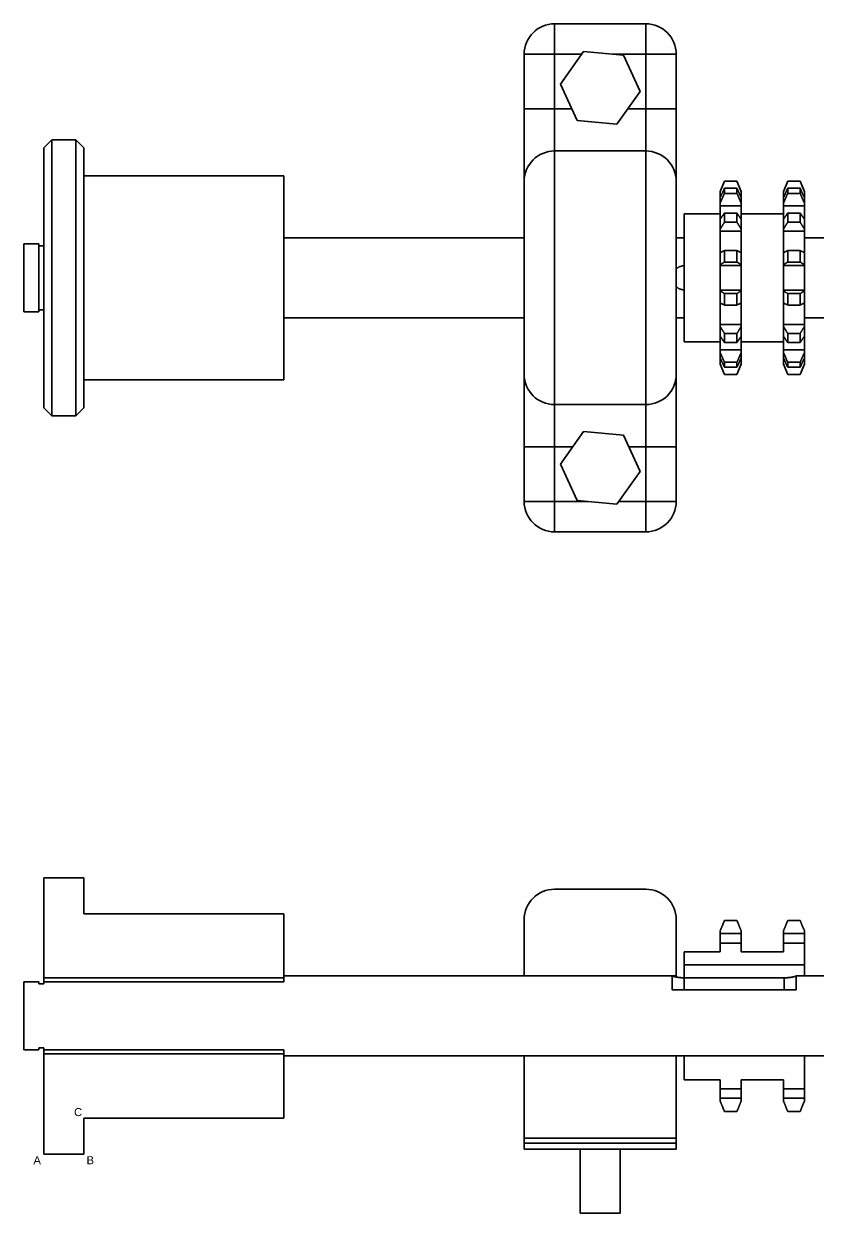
# Model space of a CAD drawing. Header units: millimetres. Extents: x 124 to 803, y 144 to 446.
# Drawn here: x 124.3 to 322.7, y 148.6 to 445.9 of the extents above; entities that cross this region are included whole.
import ezdxf

# ---------------------------------------------------------------- set-up
doc = ezdxf.new("R2010")
doc.units = ezdxf.units.MM
doc.layers.add('Tangent Edges', color=7, linetype='Continuous', lineweight=50)
doc.layers.add('Visible Edges', color=7, linetype='Continuous', lineweight=50)
doc.styles.get("Standard").update_dxf_attribs({"font": 'arial.ttf'})

msp = doc.modelspace()

# ---------------------------------------------------------------- linework, layer by layer
at = {"layer": 'Tangent Edges', "linetype": 'Continuous', "lineweight": 35}
for p, q in [((279.66, 445.89), (256.86, 445.89)), ((256.86, 445.89), (256.86, 438.29)), ((279.66, 438.29), (279.66, 445.89)), ((249.26, 438.29), (249.26, 424.65)), ((256.86, 438.29), (249.26, 438.29)), ((256.86, 424.65), (256.86, 438.29)), ((256.86, 438.29), (263.61, 438.29)), ((271.44, 438.29), (279.66, 438.29)), ((287.26, 438.29), (279.66, 438.29)), ((279.66, 438.29), (279.66, 424.65)), ((287.26, 424.65), (287.26, 438.29)), ((249.26, 424.65), (249.26, 406.49)), ((256.86, 424.65), (249.26, 424.65)), ((256.86, 424.65), (261.14, 424.65)), ((256.86, 414.09), (256.86, 424.65)), ((275.17, 424.65), (279.66, 424.65)), ((279.66, 424.65), (279.66, 414.09)), ((279.66, 424.65), (287.26, 424.65)), ((287.26, 406.49), (287.26, 424.65)), ((256.86, 414.09), (256.86, 350.69)), ((279.66, 350.69), (279.66, 414.09)), ((287.26, 406.49), (287.26, 358.29)), ((299.3, 406.52), (302.42, 406.52)), ((302.42, 404.77), (299.3, 404.77)), ((318.22, 404.77), (315.1, 404.77)), ((298.26, 403.13), (298.26, 403.91)), ((298.26, 402.46), (298.26, 403.13)), ((298.57, 403.13), (298.26, 403.13)), ((299.3, 403.5), (302.42, 403.5)), ((303.46, 403.13), (303.16, 403.13)), ((303.46, 403.91), (303.46, 403.13)), ((303.46, 403.13), (303.46, 402.46)), ((314.37, 403.13), (314.06, 403.13)), ((314.06, 402.46), (314.06, 403.13)), ((315.1, 403.5), (318.22, 403.5)), ((319.26, 403.13), (318.96, 403.13)), ((319.26, 403.91), (319.26, 403.13)), ((319.26, 403.13), (319.26, 402.46)), ((298.26, 400.39), (298.26, 401.1)), ((298.26, 397.03), (298.26, 400.39)), ((303.46, 400.39), (298.26, 400.39)), ((302.42, 398.58), (299.3, 398.58)), ((303.46, 401.1), (303.46, 400.39)), ((303.46, 400.39), (303.46, 397.03)), ((314.06, 400.39), (314.06, 401.1)), ((319.26, 400.39), (314.06, 400.39)), ((314.06, 397.03), (314.06, 400.39)), ((318.22, 398.58), (315.1, 398.58)), ((319.26, 401.1), (319.26, 400.39)), ((319.26, 400.39), (319.26, 397.03)), ((299.3, 396.29), (302.42, 396.29)), ((315.1, 396.29), (318.22, 396.29)), ((298.26, 394.08), (298.26, 394.59)), ((298.26, 388.7), (298.26, 394.08)), ((303.46, 394.08), (298.26, 394.08)), ((303.46, 394.59), (303.46, 394.08)), ((303.46, 394.08), (303.46, 388.7)), ((314.06, 394.08), (314.06, 394.59)), ((319.26, 394.08), (314.06, 394.08)), ((314.06, 388.7), (314.06, 394.08)), ((319.26, 394.59), (319.26, 394.08)), ((319.26, 394.08), (319.26, 388.7)), ((302.42, 389.18), (299.3, 389.18)), ((318.22, 389.18), (315.1, 389.18)), ((298.26, 385.45), (298.26, 385.66)), ((298.26, 379.32), (298.26, 385.45)), ((303.46, 385.45), (298.26, 385.45)), ((299.3, 386.33), (302.42, 386.33)), ((303.46, 385.66), (303.46, 385.45)), ((303.46, 385.45), (303.46, 379.32)), ((314.06, 385.45), (314.06, 385.66)), ((319.26, 385.45), (314.06, 385.45)), ((314.06, 379.32), (314.06, 385.45)), ((315.1, 386.33), (318.22, 386.33)), ((319.26, 385.66), (319.26, 385.45)), ((319.26, 385.45), (319.26, 379.32)), ((298.26, 379.12), (298.26, 379.32)), ((303.46, 379.32), (298.26, 379.32)), ((302.42, 378.44), (299.3, 378.44)), ((303.46, 379.32), (303.46, 379.12)), ((314.06, 379.12), (314.06, 379.32)), ((319.26, 379.32), (314.06, 379.32)), ((318.22, 378.44), (315.1, 378.44)), ((319.26, 379.32), (319.26, 379.12)), ((298.26, 370.69), (298.26, 376.08)), ((299.3, 375.59), (302.42, 375.59)), ((303.46, 376.08), (303.46, 370.69)), ((314.06, 370.69), (314.06, 376.08)), ((315.1, 375.59), (318.22, 375.59)), ((319.26, 376.08), (319.26, 370.69)), ((298.26, 370.19), (298.26, 370.69)), ((303.46, 370.69), (298.26, 370.69)), ((303.46, 370.69), (303.46, 370.19)), ((314.06, 370.19), (314.06, 370.69)), ((319.26, 370.69), (314.06, 370.69)), ((319.26, 370.69), (319.26, 370.19)), ((298.26, 364.39), (298.26, 367.75)), ((302.42, 368.48), (299.3, 368.48)), ((299.3, 366.19), (302.42, 366.19)), ((303.46, 367.75), (303.46, 364.39)), ((314.06, 364.39), (314.06, 367.75)), ((318.22, 368.48), (315.1, 368.48)), ((315.1, 366.19), (318.22, 366.19)), ((319.26, 367.75), (319.26, 364.39)), ((298.26, 363.67), (298.26, 364.39)), ((303.46, 364.39), (298.26, 364.39)), ((303.46, 364.39), (303.46, 363.67)), ((314.06, 363.67), (314.06, 364.39)), ((319.26, 364.39), (314.06, 364.39)), ((319.26, 364.39), (319.26, 363.67)), ((298.26, 361.64), (298.26, 362.32)), ((298.26, 360.86), (298.26, 361.64)), ((298.57, 361.64), (298.26, 361.64)), ((302.42, 361.28), (299.3, 361.28)), ((299.3, 360.01), (302.42, 360.01)), ((303.46, 361.64), (303.16, 361.64)), ((303.46, 362.32), (303.46, 361.64)), ((303.46, 361.64), (303.46, 360.86)), ((314.06, 361.64), (314.06, 362.32)), ((314.06, 360.86), (314.06, 361.64)), ((314.37, 361.64), (314.06, 361.64)), ((318.22, 361.28), (315.1, 361.28)), ((315.1, 360.01), (318.22, 360.01)), ((319.26, 361.64), (318.96, 361.64)), ((319.26, 362.32), (319.26, 361.64)), ((319.26, 361.64), (319.26, 360.86)), ((249.26, 358.29), (249.26, 340.12)), ((287.26, 340.12), (287.26, 358.29)), ((302.42, 358.25), (299.3, 358.25)), ((318.22, 358.25), (315.1, 358.25)), ((256.86, 340.12), (256.86, 350.69)), ((279.66, 350.69), (279.66, 340.12)), ((249.26, 340.12), (249.26, 326.49)), ((249.26, 340.12), (256.86, 340.12)), ((256.86, 340.12), (261.36, 340.12)), ((256.86, 326.49), (256.86, 340.12)), ((275.39, 340.12), (279.66, 340.12)), ((279.66, 340.12), (279.66, 326.49)), ((287.26, 340.12), (279.66, 340.12)), ((287.26, 326.49), (287.26, 340.12)), ((249.26, 326.49), (256.86, 326.49)), ((265.09, 326.49), (256.86, 326.49)), ((256.86, 326.49), (256.86, 318.89)), ((279.66, 326.49), (272.92, 326.49)), ((279.66, 318.89), (279.66, 326.49)), ((279.66, 326.49), (287.26, 326.49)), ((256.86, 318.89), (279.66, 318.89)), ((299.3, 221.72), (302.42, 221.72)), ((298.26, 218.44), (298.26, 219.19)), ((298.26, 216.08), (298.26, 218.44)), ((303.46, 218.44), (298.26, 218.44)), ((303.46, 219.19), (303.46, 218.44)), ((303.46, 218.44), (303.46, 216.08)), ((314.06, 218.44), (314.06, 219.19)), ((319.26, 218.44), (314.06, 218.44)), ((314.06, 216.08), (314.06, 218.44)), ((319.26, 219.19), (319.26, 218.44)), ((319.26, 218.44), (319.26, 216.08)), ((289.26, 207.4), (289.26, 204.36)), ((314.26, 207.4), (314.26, 204.36)), ((303.46, 179.63), (303.46, 177.28)), ((314.06, 177.28), (314.06, 179.63)), ((319.26, 179.63), (319.26, 177.28)), ((303.46, 177.28), (298.26, 177.28)), ((303.46, 177.28), (303.46, 176.53)), ((314.06, 176.53), (314.06, 177.28)), ((319.26, 177.28), (314.06, 177.28)), ((319.26, 177.28), (319.26, 176.53)), ((287.26, 166.06), (249.26, 166.06)), ((249.26, 164.56), (249.26, 166.06)), ((287.26, 166.06), (287.26, 164.56))]:
    msp.add_line(p, q, dxfattribs=at).dxf.unprotected_set("ltscale", 0)
for points in [[(298.26, 403.91), (298.3, 404.01), (298.35, 404.12), (298.39, 404.22), (298.43, 404.33), (298.47, 404.43), (298.51, 404.54), (298.55, 404.64), (298.6, 404.75), (298.64, 404.86), (298.68, 404.96), (298.73, 405.07), (298.77, 405.18), (298.81, 405.29), (298.86, 405.4), (298.9, 405.51), (298.94, 405.62), (298.99, 405.73), (299.03, 405.84), (299.08, 405.95), (299.12, 406.07), (299.17, 406.18), (299.21, 406.29), (299.26, 406.41), (299.3, 406.52)], [(299.3, 404.77), (299.26, 404.66), (299.21, 404.56), (299.17, 404.46), (299.12, 404.36), (299.08, 404.26), (299.03, 404.16), (298.99, 404.07), (298.94, 403.97), (298.9, 403.87), (298.86, 403.77), (298.81, 403.67), (298.77, 403.58), (298.73, 403.48), (298.68, 403.39), (298.64, 403.29), (298.6, 403.2), (298.55, 403.1), (298.51, 403.01), (298.47, 402.92), (298.43, 402.82), (298.39, 402.73), (298.35, 402.64), (298.3, 402.55), (298.26, 402.46)], [(302.42, 406.52), (302.47, 406.41), (302.51, 406.29), (302.56, 406.18), (302.61, 406.07), (302.65, 405.95), (302.69, 405.84), (302.74, 405.73), (302.78, 405.62), (302.83, 405.51), (302.87, 405.4), (302.91, 405.29), (302.96, 405.18), (303, 405.07), (303.04, 404.96), (303.09, 404.86), (303.13, 404.75), (303.17, 404.64), (303.21, 404.54), (303.26, 404.43), (303.3, 404.33), (303.34, 404.22), (303.38, 404.12), (303.42, 404.01), (303.46, 403.91)], [(303.46, 402.46), (303.42, 402.55), (303.38, 402.64), (303.34, 402.73), (303.3, 402.82), (303.26, 402.92), (303.21, 403.01), (303.17, 403.1), (303.13, 403.2), (303.09, 403.29), (303.04, 403.39), (303, 403.48), (302.96, 403.58), (302.91, 403.67), (302.87, 403.77), (302.83, 403.87), (302.78, 403.97), (302.74, 404.07), (302.69, 404.16), (302.65, 404.26), (302.61, 404.36), (302.56, 404.46), (302.51, 404.56), (302.47, 404.66), (302.42, 404.77)], [(315.1, 404.77), (315.06, 404.66), (315.01, 404.56), (314.97, 404.46), (314.92, 404.36), (314.88, 404.26), (314.83, 404.16), (314.79, 404.07), (314.74, 403.97), (314.7, 403.87), (314.66, 403.77), (314.61, 403.67), (314.57, 403.58), (314.53, 403.48), (314.48, 403.39), (314.44, 403.29), (314.4, 403.2), (314.35, 403.1), (314.31, 403.01), (314.27, 402.92), (314.23, 402.82), (314.19, 402.73), (314.15, 402.64), (314.1, 402.55), (314.06, 402.46)], [(319.26, 402.46), (319.22, 402.55), (319.18, 402.64), (319.14, 402.73), (319.1, 402.82), (319.06, 402.92), (319.01, 403.01), (318.97, 403.1), (318.93, 403.2), (318.89, 403.29), (318.84, 403.39), (318.8, 403.48), (318.76, 403.58), (318.71, 403.67), (318.67, 403.77), (318.63, 403.87), (318.58, 403.97), (318.54, 404.07), (318.49, 404.16), (318.45, 404.26), (318.41, 404.36), (318.36, 404.46), (318.31, 404.56), (318.27, 404.66), (318.22, 404.77)], [(298.26, 401.1), (298.3, 401.2), (298.35, 401.29), (298.39, 401.39), (298.43, 401.48), (298.47, 401.58), (298.51, 401.68), (298.55, 401.77), (298.6, 401.87), (298.64, 401.97), (298.68, 402.07), (298.73, 402.17), (298.77, 402.27), (298.81, 402.37), (298.86, 402.47), (298.9, 402.57), (298.94, 402.67), (298.99, 402.77), (299.03, 402.87), (299.08, 402.98), (299.12, 403.08), (299.17, 403.18), (299.21, 403.29), (299.26, 403.39), (299.3, 403.5)], [(302.42, 403.5), (302.47, 403.39), (302.51, 403.29), (302.56, 403.18), (302.61, 403.08), (302.65, 402.98), (302.69, 402.87), (302.74, 402.77), (302.78, 402.67), (302.83, 402.57), (302.87, 402.47), (302.91, 402.37), (302.96, 402.27), (303, 402.17), (303.04, 402.07), (303.09, 401.97), (303.13, 401.87), (303.17, 401.77), (303.21, 401.68), (303.26, 401.58), (303.3, 401.48), (303.34, 401.39), (303.38, 401.29), (303.42, 401.2), (303.46, 401.1)], [(314.06, 401.1), (314.1, 401.2), (314.15, 401.29), (314.19, 401.39), (314.23, 401.48), (314.27, 401.58), (314.31, 401.68), (314.35, 401.77), (314.4, 401.87), (314.44, 401.97), (314.48, 402.07), (314.53, 402.17), (314.57, 402.27), (314.61, 402.37), (314.66, 402.47), (314.7, 402.57), (314.74, 402.67), (314.79, 402.77), (314.83, 402.87), (314.88, 402.98), (314.92, 403.08), (314.97, 403.18), (315.01, 403.29), (315.06, 403.39), (315.1, 403.5)], [(318.22, 403.5), (318.27, 403.39), (318.31, 403.29), (318.36, 403.18), (318.41, 403.08), (318.45, 402.98), (318.49, 402.87), (318.54, 402.77), (318.58, 402.67), (318.63, 402.57), (318.67, 402.47), (318.71, 402.37), (318.76, 402.27), (318.8, 402.17), (318.84, 402.07), (318.89, 401.97), (318.93, 401.87), (318.97, 401.77), (319.01, 401.68), (319.06, 401.58), (319.1, 401.48), (319.14, 401.39), (319.18, 401.29), (319.22, 401.2), (319.26, 401.1)], [(299.3, 398.58), (299.26, 398.51), (299.21, 398.44), (299.17, 398.37), (299.12, 398.31), (299.08, 398.24), (299.03, 398.17), (298.99, 398.11), (298.94, 398.04), (298.9, 397.98), (298.86, 397.91), (298.81, 397.84), (298.77, 397.78), (298.73, 397.72), (298.68, 397.65), (298.64, 397.59), (298.6, 397.52), (298.55, 397.46), (298.51, 397.4), (298.47, 397.34), (298.43, 397.27), (298.39, 397.21), (298.35, 397.15), (298.3, 397.09), (298.26, 397.03)], [(303.46, 397.03), (303.42, 397.09), (303.38, 397.15), (303.34, 397.21), (303.3, 397.27), (303.26, 397.34), (303.21, 397.4), (303.17, 397.46), (303.13, 397.52), (303.09, 397.59), (303.04, 397.65), (303, 397.72), (302.96, 397.78), (302.91, 397.84), (302.87, 397.91), (302.83, 397.98), (302.78, 398.04), (302.74, 398.11), (302.69, 398.17), (302.65, 398.24), (302.61, 398.31), (302.56, 398.37), (302.51, 398.44), (302.47, 398.51), (302.42, 398.58)], [(315.1, 398.58), (315.06, 398.51), (315.01, 398.44), (314.97, 398.37), (314.92, 398.31), (314.88, 398.24), (314.83, 398.17), (314.79, 398.11), (314.74, 398.04), (314.7, 397.98), (314.66, 397.91), (314.61, 397.84), (314.57, 397.78), (314.53, 397.72), (314.48, 397.65), (314.44, 397.59), (314.4, 397.52), (314.35, 397.46), (314.31, 397.4), (314.27, 397.34), (314.23, 397.27), (314.19, 397.21), (314.15, 397.15), (314.1, 397.09), (314.06, 397.03)], [(319.26, 397.03), (319.22, 397.09), (319.18, 397.15), (319.14, 397.21), (319.1, 397.27), (319.06, 397.34), (319.01, 397.4), (318.97, 397.46), (318.93, 397.52), (318.89, 397.59), (318.84, 397.65), (318.8, 397.72), (318.76, 397.78), (318.71, 397.84), (318.67, 397.91), (318.63, 397.98), (318.58, 398.04), (318.54, 398.11), (318.49, 398.17), (318.45, 398.24), (318.41, 398.31), (318.36, 398.37), (318.31, 398.44), (318.27, 398.51), (318.22, 398.58)], [(298.26, 394.59), (298.3, 394.65), (298.35, 394.72), (298.39, 394.79), (298.43, 394.86), (298.47, 394.93), (298.51, 395), (298.55, 395.06), (298.6, 395.13), (298.64, 395.2), (298.68, 395.27), (298.73, 395.34), (298.77, 395.41), (298.81, 395.49), (298.86, 395.56), (298.9, 395.63), (298.94, 395.7), (298.99, 395.77), (299.03, 395.85), (299.08, 395.92), (299.12, 395.99), (299.17, 396.07), (299.21, 396.14), (299.26, 396.22), (299.3, 396.29)], [(302.42, 396.29), (302.47, 396.22), (302.51, 396.14), (302.56, 396.07), (302.61, 395.99), (302.65, 395.92), (302.69, 395.85), (302.74, 395.77), (302.78, 395.7), (302.83, 395.63), (302.87, 395.56), (302.91, 395.49), (302.96, 395.41), (303, 395.34), (303.04, 395.27), (303.09, 395.2), (303.13, 395.13), (303.17, 395.06), (303.21, 395), (303.26, 394.93), (303.3, 394.86), (303.34, 394.79), (303.38, 394.72), (303.42, 394.65), (303.46, 394.59)], [(314.06, 394.59), (314.1, 394.65), (314.15, 394.72), (314.19, 394.79), (314.23, 394.86), (314.27, 394.93), (314.31, 395), (314.35, 395.06), (314.4, 395.13), (314.44, 395.2), (314.48, 395.27), (314.53, 395.34), (314.57, 395.41), (314.61, 395.49), (314.66, 395.56), (314.7, 395.63), (314.74, 395.7), (314.79, 395.77), (314.83, 395.85), (314.88, 395.92), (314.92, 395.99), (314.97, 396.07), (315.01, 396.14), (315.06, 396.22), (315.1, 396.29)], [(318.22, 396.29), (318.27, 396.22), (318.31, 396.14), (318.36, 396.07), (318.41, 395.99), (318.45, 395.92), (318.49, 395.85), (318.54, 395.77), (318.58, 395.7), (318.63, 395.63), (318.67, 395.56), (318.71, 395.49), (318.76, 395.41), (318.8, 395.34), (318.84, 395.27), (318.89, 395.2), (318.93, 395.13), (318.97, 395.06), (319.01, 395), (319.06, 394.93), (319.1, 394.86), (319.14, 394.79), (319.18, 394.72), (319.22, 394.65), (319.26, 394.59)], [(299.3, 389.18), (299.26, 389.16), (299.21, 389.14), (299.17, 389.12), (299.12, 389.1), (299.08, 389.08), (299.03, 389.06), (298.99, 389.04), (298.94, 389.01), (298.9, 388.99), (298.86, 388.97), (298.81, 388.95), (298.77, 388.93), (298.73, 388.91), (298.68, 388.89), (298.64, 388.87), (298.6, 388.85), (298.55, 388.83), (298.51, 388.81), (298.47, 388.79), (298.43, 388.77), (298.39, 388.75), (298.35, 388.74), (298.3, 388.72), (298.26, 388.7)], [(303.46, 388.7), (303.42, 388.72), (303.38, 388.74), (303.34, 388.75), (303.3, 388.77), (303.26, 388.79), (303.21, 388.81), (303.17, 388.83), (303.13, 388.85), (303.09, 388.87), (303.04, 388.89), (303, 388.91), (302.96, 388.93), (302.91, 388.95), (302.87, 388.97), (302.83, 388.99), (302.78, 389.01), (302.74, 389.04), (302.69, 389.06), (302.65, 389.08), (302.61, 389.1), (302.56, 389.12), (302.51, 389.14), (302.47, 389.16), (302.42, 389.18)], [(315.1, 389.18), (315.06, 389.16), (315.01, 389.14), (314.97, 389.12), (314.92, 389.1), (314.88, 389.08), (314.83, 389.06), (314.79, 389.04), (314.74, 389.01), (314.7, 388.99), (314.66, 388.97), (314.61, 388.95), (314.57, 388.93), (314.53, 388.91), (314.48, 388.89), (314.44, 388.87), (314.4, 388.85), (314.35, 388.83), (314.31, 388.81), (314.27, 388.79), (314.23, 388.77), (314.19, 388.75), (314.15, 388.74), (314.1, 388.72), (314.06, 388.7)], [(319.26, 388.7), (319.22, 388.72), (319.18, 388.74), (319.14, 388.75), (319.1, 388.77), (319.06, 388.79), (319.01, 388.81), (318.97, 388.83), (318.93, 388.85), (318.89, 388.87), (318.84, 388.89), (318.8, 388.91), (318.76, 388.93), (318.71, 388.95), (318.67, 388.97), (318.63, 388.99), (318.58, 389.01), (318.54, 389.04), (318.49, 389.06), (318.45, 389.08), (318.41, 389.1), (318.36, 389.12), (318.31, 389.14), (318.27, 389.16), (318.22, 389.18)], [(298.26, 385.66), (298.3, 385.68), (298.35, 385.71), (298.39, 385.74), (298.43, 385.76), (298.47, 385.79), (298.51, 385.82), (298.55, 385.84), (298.6, 385.87), (298.64, 385.9), (298.68, 385.93), (298.73, 385.96), (298.77, 385.98), (298.81, 386.01), (298.86, 386.04), (298.9, 386.07), (298.94, 386.1), (298.99, 386.13), (299.03, 386.16), (299.08, 386.18), (299.12, 386.21), (299.17, 386.24), (299.21, 386.27), (299.26, 386.3), (299.3, 386.33)], [(302.42, 386.33), (302.47, 386.3), (302.51, 386.27), (302.56, 386.24), (302.61, 386.21), (302.65, 386.18), (302.69, 386.16), (302.74, 386.13), (302.78, 386.1), (302.83, 386.07), (302.87, 386.04), (302.91, 386.01), (302.96, 385.98), (303, 385.96), (303.04, 385.93), (303.09, 385.9), (303.13, 385.87), (303.17, 385.84), (303.21, 385.82), (303.26, 385.79), (303.3, 385.76), (303.34, 385.74), (303.38, 385.71), (303.42, 385.68), (303.46, 385.66)], [(314.06, 385.66), (314.1, 385.68), (314.15, 385.71), (314.19, 385.74), (314.23, 385.76), (314.27, 385.79), (314.31, 385.82), (314.35, 385.84), (314.4, 385.87), (314.44, 385.9), (314.48, 385.93), (314.53, 385.96), (314.57, 385.98), (314.61, 386.01), (314.66, 386.04), (314.7, 386.07), (314.74, 386.1), (314.79, 386.13), (314.83, 386.16), (314.88, 386.18), (314.92, 386.21), (314.97, 386.24), (315.01, 386.27), (315.06, 386.3), (315.1, 386.33)], [(318.22, 386.33), (318.27, 386.3), (318.31, 386.27), (318.36, 386.24), (318.41, 386.21), (318.45, 386.18), (318.49, 386.16), (318.54, 386.13), (318.58, 386.1), (318.63, 386.07), (318.67, 386.04), (318.71, 386.01), (318.76, 385.98), (318.8, 385.96), (318.84, 385.93), (318.89, 385.9), (318.93, 385.87), (318.97, 385.84), (319.01, 385.82), (319.06, 385.79), (319.1, 385.76), (319.14, 385.74), (319.18, 385.71), (319.22, 385.68), (319.26, 385.66)], [(299.3, 378.44), (299.26, 378.47), (299.21, 378.5), (299.17, 378.53), (299.12, 378.56), (299.08, 378.59), (299.03, 378.62), (298.99, 378.65), (298.94, 378.68), (298.9, 378.7), (298.86, 378.73), (298.81, 378.76), (298.77, 378.79), (298.73, 378.82), (298.68, 378.85), (298.64, 378.87), (298.6, 378.9), (298.55, 378.93), (298.51, 378.96), (298.47, 378.98), (298.43, 379.01), (298.39, 379.04), (298.35, 379.06), (298.3, 379.09), (298.26, 379.12)], [(303.46, 379.12), (303.42, 379.09), (303.38, 379.06), (303.34, 379.04), (303.3, 379.01), (303.26, 378.98), (303.21, 378.96), (303.17, 378.93), (303.13, 378.9), (303.09, 378.87), (303.04, 378.85), (303, 378.82), (302.96, 378.79), (302.91, 378.76), (302.87, 378.73), (302.83, 378.7), (302.78, 378.68), (302.74, 378.65), (302.69, 378.62), (302.65, 378.59), (302.61, 378.56), (302.56, 378.53), (302.51, 378.5), (302.47, 378.47), (302.42, 378.44)], [(315.1, 378.44), (315.06, 378.47), (315.01, 378.5), (314.97, 378.53), (314.92, 378.56), (314.88, 378.59), (314.83, 378.62), (314.79, 378.65), (314.74, 378.68), (314.7, 378.7), (314.66, 378.73), (314.61, 378.76), (314.57, 378.79), (314.53, 378.82), (314.48, 378.85), (314.44, 378.87), (314.4, 378.9), (314.35, 378.93), (314.31, 378.96), (314.27, 378.98), (314.23, 379.01), (314.19, 379.04), (314.15, 379.06), (314.1, 379.09), (314.06, 379.12)], [(319.26, 379.12), (319.22, 379.09), (319.18, 379.06), (319.14, 379.04), (319.1, 379.01), (319.06, 378.98), (319.01, 378.96), (318.97, 378.93), (318.93, 378.9), (318.89, 378.87), (318.84, 378.85), (318.8, 378.82), (318.76, 378.79), (318.71, 378.76), (318.67, 378.73), (318.63, 378.7), (318.58, 378.68), (318.54, 378.65), (318.49, 378.62), (318.45, 378.59), (318.41, 378.56), (318.36, 378.53), (318.31, 378.5), (318.27, 378.47), (318.22, 378.44)], [(298.26, 376.08), (298.3, 376.06), (298.35, 376.04), (298.39, 376.02), (298.43, 376), (298.47, 375.98), (298.51, 375.96), (298.55, 375.94), (298.6, 375.92), (298.64, 375.9), (298.68, 375.88), (298.73, 375.86), (298.77, 375.84), (298.81, 375.82), (298.86, 375.8), (298.9, 375.78), (298.94, 375.76), (298.99, 375.74), (299.03, 375.72), (299.08, 375.7), (299.12, 375.68), (299.17, 375.65), (299.21, 375.63), (299.26, 375.61), (299.3, 375.59)], [(302.42, 375.59), (302.47, 375.61), (302.51, 375.63), (302.56, 375.65), (302.61, 375.68), (302.65, 375.7), (302.69, 375.72), (302.74, 375.74), (302.78, 375.76), (302.83, 375.78), (302.87, 375.8), (302.91, 375.82), (302.96, 375.84), (303, 375.86), (303.04, 375.88), (303.09, 375.9), (303.13, 375.92), (303.17, 375.94), (303.21, 375.96), (303.26, 375.98), (303.3, 376), (303.34, 376.02), (303.38, 376.04), (303.42, 376.06), (303.46, 376.08)], [(314.06, 376.08), (314.1, 376.06), (314.15, 376.04), (314.19, 376.02), (314.23, 376), (314.27, 375.98), (314.31, 375.96), (314.35, 375.94), (314.4, 375.92), (314.44, 375.9), (314.48, 375.88), (314.53, 375.86), (314.57, 375.84), (314.61, 375.82), (314.66, 375.8), (314.7, 375.78), (314.74, 375.76), (314.79, 375.74), (314.83, 375.72), (314.88, 375.7), (314.92, 375.68), (314.97, 375.65), (315.01, 375.63), (315.06, 375.61), (315.1, 375.59)], [(318.22, 375.59), (318.27, 375.61), (318.31, 375.63), (318.36, 375.65), (318.41, 375.68), (318.45, 375.7), (318.49, 375.72), (318.54, 375.74), (318.58, 375.76), (318.63, 375.78), (318.67, 375.8), (318.71, 375.82), (318.76, 375.84), (318.8, 375.86), (318.84, 375.88), (318.89, 375.9), (318.93, 375.92), (318.97, 375.94), (319.01, 375.96), (319.06, 375.98), (319.1, 376), (319.14, 376.02), (319.18, 376.04), (319.22, 376.06), (319.26, 376.08)], [(299.3, 368.48), (299.26, 368.56), (299.21, 368.63), (299.17, 368.71), (299.12, 368.78), (299.08, 368.85), (299.03, 368.93), (298.99, 369), (298.94, 369.07), (298.9, 369.14), (298.86, 369.22), (298.81, 369.29), (298.77, 369.36), (298.73, 369.43), (298.68, 369.5), (298.64, 369.57), (298.6, 369.64), (298.55, 369.71), (298.51, 369.78), (298.47, 369.85), (298.43, 369.92), (298.39, 369.98), (298.35, 370.05), (298.3, 370.12), (298.26, 370.19)], [(303.46, 370.19), (303.42, 370.12), (303.38, 370.05), (303.34, 369.98), (303.3, 369.92), (303.26, 369.85), (303.21, 369.78), (303.17, 369.71), (303.13, 369.64), (303.09, 369.57), (303.04, 369.5), (303, 369.43), (302.96, 369.36), (302.91, 369.29), (302.87, 369.22), (302.83, 369.14), (302.78, 369.07), (302.74, 369), (302.69, 368.93), (302.65, 368.85), (302.61, 368.78), (302.56, 368.71), (302.51, 368.63), (302.47, 368.56), (302.42, 368.48)], [(315.1, 368.48), (315.06, 368.56), (315.01, 368.63), (314.97, 368.71), (314.92, 368.78), (314.88, 368.85), (314.83, 368.93), (314.79, 369), (314.74, 369.07), (314.7, 369.14), (314.66, 369.22), (314.61, 369.29), (314.57, 369.36), (314.53, 369.43), (314.48, 369.5), (314.44, 369.57), (314.4, 369.64), (314.35, 369.71), (314.31, 369.78), (314.27, 369.85), (314.23, 369.92), (314.19, 369.98), (314.15, 370.05), (314.1, 370.12), (314.06, 370.19)], [(319.26, 370.19), (319.22, 370.12), (319.18, 370.05), (319.14, 369.98), (319.1, 369.92), (319.06, 369.85), (319.01, 369.78), (318.97, 369.71), (318.93, 369.64), (318.89, 369.57), (318.84, 369.5), (318.8, 369.43), (318.76, 369.36), (318.71, 369.29), (318.67, 369.22), (318.63, 369.14), (318.58, 369.07), (318.54, 369), (318.49, 368.93), (318.45, 368.85), (318.41, 368.78), (318.36, 368.71), (318.31, 368.63), (318.27, 368.56), (318.22, 368.48)], [(298.26, 367.75), (298.3, 367.69), (298.35, 367.62), (298.39, 367.56), (298.43, 367.5), (298.47, 367.44), (298.51, 367.38), (298.55, 367.31), (298.6, 367.25), (298.64, 367.19), (298.68, 367.12), (298.73, 367.06), (298.77, 366.99), (298.81, 366.93), (298.86, 366.86), (298.9, 366.8), (298.94, 366.73), (298.99, 366.67), (299.03, 366.6), (299.08, 366.53), (299.12, 366.47), (299.17, 366.4), (299.21, 366.33), (299.26, 366.26), (299.3, 366.19)], [(302.42, 366.19), (302.47, 366.26), (302.51, 366.33), (302.56, 366.4), (302.61, 366.47), (302.65, 366.53), (302.69, 366.6), (302.74, 366.67), (302.78, 366.73), (302.83, 366.8), (302.87, 366.86), (302.91, 366.93), (302.96, 366.99), (303, 367.06), (303.04, 367.12), (303.09, 367.19), (303.13, 367.25), (303.17, 367.31), (303.21, 367.38), (303.26, 367.44), (303.3, 367.5), (303.34, 367.56), (303.38, 367.62), (303.42, 367.69), (303.46, 367.75)], [(314.06, 367.75), (314.1, 367.69), (314.15, 367.62), (314.19, 367.56), (314.23, 367.5), (314.27, 367.44), (314.31, 367.38), (314.35, 367.31), (314.4, 367.25), (314.44, 367.19), (314.48, 367.12), (314.53, 367.06), (314.57, 366.99), (314.61, 366.93), (314.66, 366.86), (314.7, 366.8), (314.74, 366.73), (314.79, 366.67), (314.83, 366.6), (314.88, 366.53), (314.92, 366.47), (314.97, 366.4), (315.01, 366.33), (315.06, 366.26), (315.1, 366.19)], [(318.22, 366.19), (318.27, 366.26), (318.31, 366.33), (318.36, 366.4), (318.41, 366.47), (318.45, 366.53), (318.49, 366.6), (318.54, 366.67), (318.58, 366.73), (318.63, 366.8), (318.67, 366.86), (318.71, 366.93), (318.76, 366.99), (318.8, 367.06), (318.84, 367.12), (318.89, 367.19), (318.93, 367.25), (318.97, 367.31), (319.01, 367.38), (319.06, 367.44), (319.1, 367.5), (319.14, 367.56), (319.18, 367.62), (319.22, 367.69), (319.26, 367.75)], [(299.3, 361.28), (299.26, 361.38), (299.21, 361.49), (299.17, 361.59), (299.12, 361.69), (299.08, 361.8), (299.03, 361.9), (298.99, 362), (298.94, 362.1), (298.9, 362.21), (298.86, 362.31), (298.81, 362.41), (298.77, 362.51), (298.73, 362.61), (298.68, 362.71), (298.64, 362.8), (298.6, 362.9), (298.55, 363), (298.51, 363.1), (298.47, 363.19), (298.43, 363.29), (298.39, 363.39), (298.35, 363.48), (298.3, 363.58), (298.26, 363.67)], [(303.46, 363.67), (303.42, 363.58), (303.38, 363.48), (303.34, 363.39), (303.3, 363.29), (303.26, 363.19), (303.21, 363.1), (303.17, 363), (303.13, 362.9), (303.09, 362.8), (303.04, 362.71), (303, 362.61), (302.96, 362.51), (302.91, 362.41), (302.87, 362.31), (302.83, 362.21), (302.78, 362.1), (302.74, 362), (302.69, 361.9), (302.65, 361.8), (302.61, 361.69), (302.56, 361.59), (302.51, 361.49), (302.47, 361.38), (302.42, 361.28)], [(315.1, 361.28), (315.06, 361.38), (315.01, 361.49), (314.97, 361.59), (314.92, 361.69), (314.88, 361.8), (314.83, 361.9), (314.79, 362), (314.74, 362.1), (314.7, 362.21), (314.66, 362.31), (314.61, 362.41), (314.57, 362.51), (314.53, 362.61), (314.48, 362.71), (314.44, 362.8), (314.4, 362.9), (314.35, 363), (314.31, 363.1), (314.27, 363.19), (314.23, 363.29), (314.19, 363.39), (314.15, 363.48), (314.1, 363.58), (314.06, 363.67)], [(319.26, 363.67), (319.22, 363.58), (319.18, 363.48), (319.14, 363.39), (319.1, 363.29), (319.06, 363.19), (319.01, 363.1), (318.97, 363), (318.93, 362.9), (318.89, 362.8), (318.84, 362.71), (318.8, 362.61), (318.76, 362.51), (318.71, 362.41), (318.67, 362.31), (318.63, 362.21), (318.58, 362.1), (318.54, 362), (318.49, 361.9), (318.45, 361.8), (318.41, 361.69), (318.36, 361.59), (318.31, 361.49), (318.27, 361.38), (318.22, 361.28)], [(298.26, 362.32), (298.3, 362.23), (298.35, 362.13), (298.39, 362.04), (298.43, 361.95), (298.47, 361.86), (298.51, 361.76), (298.55, 361.67), (298.6, 361.58), (298.64, 361.48), (298.68, 361.39), (298.73, 361.29), (298.77, 361.2), (298.81, 361.1), (298.86, 361), (298.9, 360.9), (298.94, 360.81), (298.99, 360.71), (299.03, 360.61), (299.08, 360.51), (299.12, 360.41), (299.17, 360.31), (299.21, 360.21), (299.26, 360.11), (299.3, 360.01)], [(299.3, 358.25), (299.26, 358.37), (299.21, 358.48), (299.17, 358.59), (299.12, 358.71), (299.08, 358.82), (299.03, 358.93), (298.99, 359.04), (298.94, 359.15), (298.9, 359.27), (298.86, 359.38), (298.81, 359.49), (298.77, 359.59), (298.73, 359.7), (298.68, 359.81), (298.64, 359.92), (298.6, 360.03), (298.55, 360.13), (298.51, 360.24), (298.47, 360.34), (298.43, 360.45), (298.39, 360.55), (298.35, 360.66), (298.3, 360.76), (298.26, 360.86)], [(302.42, 360.01), (302.47, 360.11), (302.51, 360.21), (302.56, 360.31), (302.61, 360.41), (302.65, 360.51), (302.69, 360.61), (302.74, 360.71), (302.78, 360.81), (302.83, 360.9), (302.87, 361), (302.91, 361.1), (302.96, 361.2), (303, 361.29), (303.04, 361.39), (303.09, 361.48), (303.13, 361.58), (303.17, 361.67), (303.21, 361.76), (303.26, 361.86), (303.3, 361.95), (303.34, 362.04), (303.38, 362.13), (303.42, 362.23), (303.46, 362.32)], [(303.46, 360.86), (303.42, 360.76), (303.38, 360.66), (303.34, 360.55), (303.3, 360.45), (303.26, 360.34), (303.21, 360.24), (303.17, 360.13), (303.13, 360.03), (303.09, 359.92), (303.04, 359.81), (303, 359.7), (302.96, 359.59), (302.91, 359.49), (302.87, 359.38), (302.83, 359.27), (302.78, 359.15), (302.74, 359.04), (302.69, 358.93), (302.65, 358.82), (302.61, 358.71), (302.56, 358.59), (302.51, 358.48), (302.47, 358.37), (302.42, 358.25)], [(314.06, 362.32), (314.1, 362.23), (314.15, 362.13), (314.19, 362.04), (314.23, 361.95), (314.27, 361.86), (314.31, 361.76), (314.35, 361.67), (314.4, 361.58), (314.44, 361.48), (314.48, 361.39), (314.53, 361.29), (314.57, 361.2), (314.61, 361.1), (314.66, 361), (314.7, 360.9), (314.74, 360.81), (314.79, 360.71), (314.83, 360.61), (314.88, 360.51), (314.92, 360.41), (314.97, 360.31), (315.01, 360.21), (315.06, 360.11), (315.1, 360.01)], [(315.1, 358.25), (315.06, 358.37), (315.01, 358.48), (314.97, 358.59), (314.92, 358.71), (314.88, 358.82), (314.83, 358.93), (314.79, 359.04), (314.74, 359.15), (314.7, 359.27), (314.66, 359.38), (314.61, 359.49), (314.57, 359.59), (314.53, 359.7), (314.48, 359.81), (314.44, 359.92), (314.4, 360.03), (314.35, 360.13), (314.31, 360.24), (314.27, 360.34), (314.23, 360.45), (314.19, 360.55), (314.15, 360.66), (314.1, 360.76), (314.06, 360.86)], [(318.22, 360.01), (318.27, 360.11), (318.31, 360.21), (318.36, 360.31), (318.41, 360.41), (318.45, 360.51), (318.49, 360.61), (318.54, 360.71), (318.58, 360.81), (318.63, 360.9), (318.67, 361), (318.71, 361.1), (318.76, 361.2), (318.8, 361.29), (318.84, 361.39), (318.89, 361.48), (318.93, 361.58), (318.97, 361.67), (319.01, 361.76), (319.06, 361.86), (319.1, 361.95), (319.14, 362.04), (319.18, 362.13), (319.22, 362.23), (319.26, 362.32)], [(319.26, 360.86), (319.22, 360.76), (319.18, 360.66), (319.14, 360.55), (319.1, 360.45), (319.06, 360.34), (319.01, 360.24), (318.97, 360.13), (318.93, 360.03), (318.89, 359.92), (318.84, 359.81), (318.8, 359.7), (318.76, 359.59), (318.71, 359.49), (318.67, 359.38), (318.63, 359.27), (318.58, 359.15), (318.54, 359.04), (318.49, 358.93), (318.45, 358.82), (318.41, 358.71), (318.36, 358.59), (318.31, 358.48), (318.27, 358.37), (318.22, 358.25)], [(298.26, 219.19), (298.3, 219.29), (298.35, 219.39), (298.39, 219.49), (298.43, 219.59), (298.47, 219.69), (298.51, 219.8), (298.55, 219.9), (298.6, 220), (298.64, 220.1), (298.68, 220.21), (298.73, 220.31), (298.77, 220.42), (298.81, 220.52), (298.86, 220.63), (298.9, 220.73), (298.94, 220.84), (298.99, 220.95), (299.03, 221.06), (299.08, 221.17), (299.12, 221.27), (299.17, 221.38), (299.21, 221.49), (299.26, 221.6), (299.3, 221.72)], [(302.42, 221.72), (302.47, 221.6), (302.51, 221.49), (302.56, 221.38), (302.61, 221.27), (302.65, 221.17), (302.69, 221.06), (302.74, 220.95), (302.78, 220.84), (302.83, 220.73), (302.87, 220.63), (302.91, 220.52), (302.96, 220.42), (303, 220.31), (303.04, 220.21), (303.09, 220.1), (303.13, 220), (303.17, 219.9), (303.21, 219.8), (303.26, 219.69), (303.3, 219.59), (303.34, 219.49), (303.38, 219.39), (303.42, 219.29), (303.46, 219.19)], [(286.26, 207.86), (286.27, 207.86), (286.29, 207.85), (286.32, 207.84), (286.37, 207.83), (286.42, 207.81), (286.49, 207.79), (286.58, 207.77), (286.67, 207.74), (286.78, 207.72), (286.89, 207.69), (287.01, 207.66), (287.14, 207.63), (287.28, 207.6), (287.43, 207.57), (287.59, 207.54), (287.76, 207.52), (287.93, 207.49), (288.11, 207.47), (288.3, 207.45), (288.49, 207.43), (288.68, 207.42), (288.88, 207.41), (289.07, 207.4), (289.26, 207.4)], [(314.26, 207.4), (314.45, 207.4), (314.65, 207.41), (314.84, 207.42), (315.04, 207.43), (315.23, 207.45), (315.41, 207.47), (315.6, 207.49), (315.77, 207.52), (315.94, 207.54), (316.1, 207.57), (316.25, 207.6), (316.38, 207.63), (316.51, 207.66), (316.64, 207.69), (316.75, 207.72), (316.86, 207.74), (316.95, 207.77), (317.03, 207.79), (317.1, 207.81), (317.16, 207.83), (317.21, 207.84), (317.24, 207.85), (317.26, 207.86), (317.26, 207.86)]]:
    msp.add_lwpolyline(points, dxfattribs=at).dxf.unprotected_set("ltscale", 0)
for centre, start, end in [((256.86, 438.29), 90, 180), ((279.66, 438.29), 0, 90), ((256.86, 406.49), 90, 180), ((279.66, 406.49), 0, 90), ((256.86, 358.29), 180, 270), ((279.66, 358.29), 270, 0), ((256.86, 326.49), 180, 270), ((279.66, 326.49), 270, 0)]:
    msp.add_arc(centre, 7.6, start, end, dxfattribs=at).dxf.unprotected_set("ltscale", 0)
at = {"layer": 'Visible Edges', "linetype": 'Continuous', "lineweight": 35}
for p, q in [((258.31, 430.82), (264.09, 438.98)), ((264.09, 438.98), (274.05, 438.04)), ((274.05, 438.04), (278.22, 428.95)), ((262.48, 421.73), (258.31, 430.82)), ((278.22, 428.95), (272.43, 420.8)), ((272.43, 420.8), (262.48, 421.73)), ((129.26, 414.89), (131.26, 416.89)), ((131.26, 416.89), (131.26, 365.46)), ((131.26, 416.89), (137.26, 416.89)), ((137.26, 365.46), (137.26, 416.89)), ((139.26, 414.89), (137.26, 416.89)), ((129.26, 366.44), (129.26, 414.89)), ((139.26, 414.89), (139.26, 366.44)), ((256.86, 414.09), (279.66, 414.09)), ((189.26, 407.89), (139.26, 407.89)), ((189.26, 407.89), (189.26, 369.87)), ((249.26, 358.29), (249.26, 406.49)), ((298.26, 403.97), (299.3, 406.57)), ((299.3, 406.57), (299.3, 406.52)), ((302.42, 406.57), (299.3, 406.57)), ((299.3, 404.77), (299.3, 403.5)), ((302.42, 406.57), (302.42, 406.52)), ((303.46, 403.97), (302.42, 406.57)), ((302.42, 404.77), (302.42, 403.5)), ((314.06, 403.97), (315.1, 406.57)), ((315.1, 406.57), (315.1, 406.52)), ((318.22, 406.57), (315.1, 406.57)), ((315.1, 406.52), (318.22, 406.52)), ((315.1, 404.77), (315.1, 403.5)), ((318.22, 406.57), (318.22, 406.52)), ((319.26, 403.97), (318.22, 406.57)), ((318.22, 404.77), (318.22, 403.5)), ((298.26, 403.97), (298.26, 403.91)), ((298.26, 402.46), (298.26, 401.1)), ((303.46, 403.97), (303.46, 403.91)), ((303.46, 402.46), (303.46, 401.1)), ((314.06, 403.97), (314.06, 403.91)), ((314.06, 403.13), (314.06, 403.91)), ((314.06, 402.46), (314.06, 401.1)), ((319.26, 403.97), (319.26, 403.91)), ((319.26, 402.46), (319.26, 401.1)), ((299.3, 398.58), (299.3, 396.29)), ((302.42, 398.58), (302.42, 396.29)), ((315.1, 398.58), (315.1, 396.29)), ((318.22, 398.58), (318.22, 396.29)), ((289.26, 398.39), (289.26, 366.39)), ((298.26, 398.39), (289.26, 398.39)), ((298.26, 397.03), (298.26, 394.59)), ((314.06, 398.39), (303.46, 398.39)), ((303.46, 397.03), (303.46, 394.59)), ((314.06, 397.03), (314.06, 394.59)), ((319.26, 397.03), (319.26, 394.59)), ((124.26, 390.89), (124.26, 373.89)), ((124.26, 390.89), (128.06, 390.89)), ((128.06, 373.89), (128.06, 390.89)), ((129.26, 390.39), (128.06, 390.39)), ((249.26, 392.39), (189.26, 392.39)), ((289.26, 392.39), (287.26, 392.39)), ((422.26, 392.39), (319.26, 392.39)), ((298.26, 388.7), (298.26, 385.66)), ((299.3, 389.18), (299.3, 386.33)), ((302.42, 389.18), (302.42, 386.33)), ((303.46, 388.7), (303.46, 385.66)), ((314.06, 388.7), (314.06, 385.66)), ((315.1, 389.18), (315.1, 386.33)), ((318.22, 389.18), (318.22, 386.33)), ((319.26, 388.7), (319.26, 385.66)), ((298.26, 379.12), (298.26, 376.08)), ((299.3, 378.44), (299.3, 375.59)), ((302.42, 378.44), (302.42, 375.59)), ((303.46, 379.12), (303.46, 376.08)), ((314.06, 379.12), (314.06, 376.08)), ((315.1, 378.44), (315.1, 375.59)), ((318.22, 378.44), (318.22, 375.59)), ((319.26, 379.12), (319.26, 376.08)), ((124.26, 373.89), (128.06, 373.89)), ((129.26, 374.39), (128.06, 374.39)), ((249.26, 372.39), (189.26, 372.39)), ((289.26, 372.39), (287.26, 372.39)), ((422.26, 372.39), (319.26, 372.39)), ((189.26, 369.87), (189.26, 356.89)), ((298.26, 370.19), (298.26, 367.75)), ((303.46, 370.19), (303.46, 367.75)), ((314.06, 370.19), (314.06, 367.75)), ((319.26, 370.19), (319.26, 367.75)), ((129.26, 349.89), (129.26, 366.44)), ((139.26, 366.44), (139.26, 349.89)), ((298.26, 366.39), (289.26, 366.39)), ((299.3, 368.48), (299.3, 366.19)), ((302.42, 368.48), (302.42, 366.19)), ((314.06, 366.39), (303.46, 366.39)), ((315.1, 368.48), (315.1, 366.19)), ((318.22, 368.48), (318.22, 366.19)), ((131.26, 365.46), (131.26, 347.89)), ((137.26, 347.89), (137.26, 365.46)), ((298.26, 363.67), (298.26, 362.32)), ((303.46, 363.67), (303.46, 362.32)), ((314.06, 363.67), (314.06, 362.32)), ((319.26, 363.67), (319.26, 362.32)), ((298.26, 360.86), (298.26, 360.81)), ((298.26, 360.81), (299.3, 358.21)), ((299.3, 361.28), (299.3, 360.01)), ((302.42, 361.28), (302.42, 360.01)), ((303.46, 360.81), (302.42, 358.21)), ((303.46, 360.86), (303.46, 360.81)), ((314.06, 360.86), (314.06, 360.81)), ((314.06, 360.81), (315.1, 358.21)), ((315.1, 361.28), (315.1, 360.01)), ((318.22, 361.28), (318.22, 360.01)), ((319.26, 360.81), (318.22, 358.21)), ((319.26, 360.86), (319.26, 360.81)), ((189.26, 356.89), (139.26, 356.89)), ((299.3, 358.25), (299.3, 358.21)), ((302.42, 358.21), (299.3, 358.21)), ((302.42, 358.25), (302.42, 358.21)), ((315.1, 358.25), (315.1, 358.21)), ((318.22, 358.21), (315.1, 358.21)), ((318.22, 358.25), (318.22, 358.21)), ((129.26, 349.89), (131.26, 347.89)), ((131.26, 347.89), (137.26, 347.89)), ((139.26, 349.89), (137.26, 347.89)), ((256.86, 350.69), (279.66, 350.69)), ((258.31, 335.82), (264.09, 343.98)), ((264.09, 343.98), (274.05, 343.04)), ((274.05, 343.04), (278.22, 333.95)), ((262.48, 326.73), (258.31, 335.82)), ((278.22, 333.95), (272.43, 325.8)), ((272.43, 325.8), (262.48, 326.73)), ((139.26, 232.36), (129.26, 232.36)), ((129.26, 232.36), (129.26, 207.36)), ((139.26, 223.36), (139.26, 232.36)), ((279.66, 229.56), (256.86, 229.56)), ((189.26, 223.36), (139.26, 223.36)), ((189.26, 207.36), (189.26, 223.36)), ((249.26, 221.96), (249.26, 207.86)), ((287.26, 207.86), (287.26, 221.96)), ((315.1, 221.72), (318.22, 221.72)), ((298.26, 216.08), (298.26, 213.86)), ((303.46, 216.08), (298.26, 216.08)), ((303.46, 213.86), (303.46, 216.08)), ((314.06, 216.08), (314.06, 213.86)), ((319.26, 216.08), (314.06, 216.08)), ((319.26, 210.66), (319.26, 216.08)), ((289.26, 213.86), (289.26, 210.66)), ((298.26, 213.86), (289.26, 213.86)), ((314.06, 213.86), (303.46, 213.86)), ((289.26, 207.4), (289.26, 210.66)), ((289.26, 210.66), (319.26, 210.66)), ((319.26, 210.66), (319.26, 207.86)), ((124.26, 206.36), (124.26, 189.36)), ((128.06, 206.36), (124.26, 206.36)), ((128.06, 205.86), (128.06, 206.36)), ((129.26, 205.86), (128.06, 205.86)), ((129.26, 207.36), (189.26, 207.36)), ((129.26, 207.36), (129.26, 206.36)), ((189.26, 207.36), (129.26, 207.36)), ((129.26, 206.36), (129.26, 205.86)), ((189.26, 206.36), (129.26, 206.36)), ((129.26, 206.36), (189.26, 206.36)), ((189.26, 207.86), (189.26, 206.36)), ((286.26, 207.86), (189.26, 207.86)), ((189.26, 206.36), (189.26, 207.36)), ((249.26, 207.86), (287.26, 207.86)), ((286.26, 204.36), (286.26, 207.86)), ((287.26, 207.86), (287.26, 207.61)), ((314.26, 207.4), (289.26, 207.4)), ((289.26, 207.4), (314.26, 207.4)), ((317.26, 207.86), (317.26, 204.36)), ((361.26, 207.86), (317.26, 207.86)), ((317.26, 204.36), (286.26, 204.36)), ((124.26, 189.36), (128.06, 189.36)), ((128.06, 189.86), (129.26, 189.86)), ((128.06, 189.36), (128.06, 189.86)), ((129.26, 189.86), (129.26, 189.36)), ((129.26, 189.36), (189.26, 189.36)), ((129.26, 189.36), (129.26, 188.36)), ((189.26, 189.36), (129.26, 189.36)), ((129.26, 188.36), (129.26, 163.36)), ((189.26, 188.36), (129.26, 188.36)), ((129.26, 188.36), (189.26, 188.36)), ((189.26, 189.36), (189.26, 187.86)), ((189.26, 188.36), (189.26, 189.36)), ((189.26, 172.36), (189.26, 188.36)), ((189.26, 187.86), (470.26, 187.86)), ((287.26, 187.86), (249.26, 187.86)), ((249.26, 187.86), (249.26, 167.36)), ((287.26, 167.36), (287.26, 187.86)), ((289.26, 187.86), (289.26, 181.86)), ((319.26, 187.86), (289.26, 187.86)), ((319.26, 179.63), (319.26, 187.86)), ((289.26, 181.86), (298.26, 181.86)), ((298.26, 181.86), (298.26, 179.63)), ((303.46, 181.86), (314.06, 181.86)), ((303.46, 179.63), (303.46, 181.86)), ((314.06, 181.86), (314.06, 179.63)), ((298.26, 177.28), (298.26, 179.63)), ((298.26, 179.63), (303.46, 179.63)), ((314.06, 179.63), (319.26, 179.63)), ((298.26, 176.53), (298.26, 177.28)), ((302.42, 174), (299.3, 174)), ((318.22, 174), (315.1, 174)), ((139.26, 172.36), (189.26, 172.36)), ((139.26, 163.36), (139.26, 172.36)), ((249.26, 167.36), (249.26, 166.06)), ((249.26, 167.36), (287.26, 167.36)), ((287.26, 166.06), (287.26, 167.36)), ((249.26, 164.56), (287.26, 164.56)), ((263.26, 164.56), (263.26, 148.56)), ((273.26, 164.56), (273.26, 148.56)), ((129.26, 163.36), (139.26, 163.36)), ((270.35, 148.56), (263.26, 148.56)), ((273.26, 148.56), (270.35, 148.56))]:
    msp.add_line(p, q, dxfattribs=at).dxf.unprotected_set("ltscale", 0)
for points in [[(314.06, 403.91), (314.1, 404.01), (314.15, 404.12), (314.19, 404.22), (314.23, 404.33), (314.27, 404.43), (314.31, 404.54), (314.35, 404.64), (314.4, 404.75), (314.44, 404.86), (314.48, 404.96), (314.53, 405.07), (314.57, 405.18), (314.61, 405.29), (314.66, 405.4), (314.7, 405.51), (314.74, 405.62), (314.79, 405.73), (314.83, 405.84), (314.88, 405.95), (314.92, 406.07), (314.97, 406.18), (315.01, 406.29), (315.06, 406.41), (315.1, 406.52)], [(318.22, 406.52), (318.27, 406.41), (318.31, 406.29), (318.36, 406.18), (318.41, 406.07), (318.45, 405.95), (318.49, 405.84), (318.54, 405.73), (318.58, 405.62), (318.63, 405.51), (318.67, 405.4), (318.71, 405.29), (318.76, 405.18), (318.8, 405.07), (318.84, 404.96), (318.89, 404.86), (318.93, 404.75), (318.97, 404.64), (319.01, 404.54), (319.06, 404.43), (319.1, 404.33), (319.14, 404.22), (319.18, 404.12), (319.22, 404.01), (319.26, 403.91)], [(287.26, 384.62), (287.33, 384.68), (287.4, 384.74), (287.47, 384.79), (287.55, 384.84), (287.62, 384.9), (287.7, 384.95), (287.78, 384.99), (287.86, 385.04), (287.94, 385.08), (288.02, 385.12), (288.11, 385.16), (288.19, 385.19), (288.28, 385.22), (288.37, 385.25), (288.46, 385.28), (288.55, 385.3), (288.64, 385.32), (288.73, 385.34), (288.82, 385.35), (288.91, 385.36), (289, 385.37), (289.09, 385.38), (289.18, 385.39), (289.26, 385.39)], [(289.26, 379.39), (289.18, 379.39), (289.09, 379.39), (289, 379.4), (288.91, 379.41), (288.82, 379.42), (288.73, 379.44), (288.64, 379.45), (288.55, 379.47), (288.46, 379.5), (288.37, 379.52), (288.28, 379.55), (288.19, 379.58), (288.11, 379.62), (288.02, 379.66), (287.94, 379.69), (287.86, 379.74), (287.78, 379.78), (287.7, 379.83), (287.62, 379.88), (287.55, 379.93), (287.47, 379.98), (287.4, 380.04), (287.33, 380.09), (287.26, 380.15)], [(314.06, 219.19), (314.1, 219.29), (314.15, 219.39), (314.19, 219.49), (314.23, 219.59), (314.27, 219.69), (314.31, 219.8), (314.35, 219.9), (314.4, 220), (314.44, 220.1), (314.48, 220.21), (314.53, 220.31), (314.57, 220.42), (314.61, 220.52), (314.66, 220.63), (314.7, 220.73), (314.74, 220.84), (314.79, 220.95), (314.83, 221.06), (314.88, 221.17), (314.92, 221.27), (314.97, 221.38), (315.01, 221.49), (315.06, 221.6), (315.1, 221.72)], [(318.22, 221.72), (318.27, 221.6), (318.31, 221.49), (318.36, 221.38), (318.41, 221.27), (318.45, 221.17), (318.49, 221.06), (318.54, 220.95), (318.58, 220.84), (318.63, 220.73), (318.67, 220.63), (318.71, 220.52), (318.76, 220.42), (318.8, 220.31), (318.84, 220.21), (318.89, 220.1), (318.93, 220), (318.97, 219.9), (319.01, 219.8), (319.06, 219.69), (319.1, 219.59), (319.14, 219.49), (319.18, 219.39), (319.22, 219.29), (319.26, 219.19)], [(299.3, 174), (299.26, 174.11), (299.21, 174.23), (299.17, 174.34), (299.12, 174.44), (299.08, 174.55), (299.03, 174.66), (298.99, 174.77), (298.94, 174.88), (298.9, 174.98), (298.86, 175.09), (298.81, 175.2), (298.77, 175.3), (298.73, 175.41), (298.68, 175.51), (298.64, 175.62), (298.6, 175.72), (298.55, 175.82), (298.51, 175.92), (298.47, 176.03), (298.43, 176.13), (298.39, 176.23), (298.35, 176.33), (298.3, 176.43), (298.26, 176.53)], [(303.46, 176.53), (303.42, 176.43), (303.38, 176.33), (303.34, 176.23), (303.3, 176.13), (303.26, 176.03), (303.21, 175.92), (303.17, 175.82), (303.13, 175.72), (303.09, 175.62), (303.04, 175.51), (303, 175.41), (302.96, 175.3), (302.91, 175.2), (302.87, 175.09), (302.83, 174.98), (302.78, 174.88), (302.74, 174.77), (302.69, 174.66), (302.65, 174.55), (302.61, 174.44), (302.56, 174.34), (302.51, 174.23), (302.47, 174.11), (302.42, 174)], [(315.1, 174), (315.06, 174.11), (315.01, 174.23), (314.97, 174.34), (314.92, 174.44), (314.88, 174.55), (314.83, 174.66), (314.79, 174.77), (314.74, 174.88), (314.7, 174.98), (314.66, 175.09), (314.61, 175.2), (314.57, 175.3), (314.53, 175.41), (314.48, 175.51), (314.44, 175.62), (314.4, 175.72), (314.35, 175.82), (314.31, 175.92), (314.27, 176.03), (314.23, 176.13), (314.19, 176.23), (314.15, 176.33), (314.1, 176.43), (314.06, 176.53)], [(319.26, 176.53), (319.22, 176.43), (319.18, 176.33), (319.14, 176.23), (319.1, 176.13), (319.06, 176.03), (319.01, 175.92), (318.97, 175.82), (318.93, 175.72), (318.89, 175.62), (318.84, 175.51), (318.8, 175.41), (318.76, 175.3), (318.71, 175.2), (318.67, 175.09), (318.63, 174.98), (318.58, 174.88), (318.54, 174.77), (318.49, 174.66), (318.45, 174.55), (318.41, 174.44), (318.36, 174.34), (318.31, 174.23), (318.27, 174.11), (318.22, 174)]]:
    msp.add_lwpolyline(points, dxfattribs=at).dxf.unprotected_set("ltscale", 0)
for centre, start, end in [((256.86, 221.96), 90, 180), ((279.66, 221.96), 0, 90)]:
    msp.add_arc(centre, 7.6, start, end, dxfattribs=at).dxf.unprotected_set("ltscale", 0)

# ---------------------------------------------------------------- texts
at = {"color": 1}
for s, p in [('C', (136.82, 172.84)), ('A', (126.67, 160.81)), ('B', (139.94, 160.81))]:
    msp.add_text(s, height=2, dxfattribs=at).set_placement(p)

doc.saveas('drawing.dxf')
